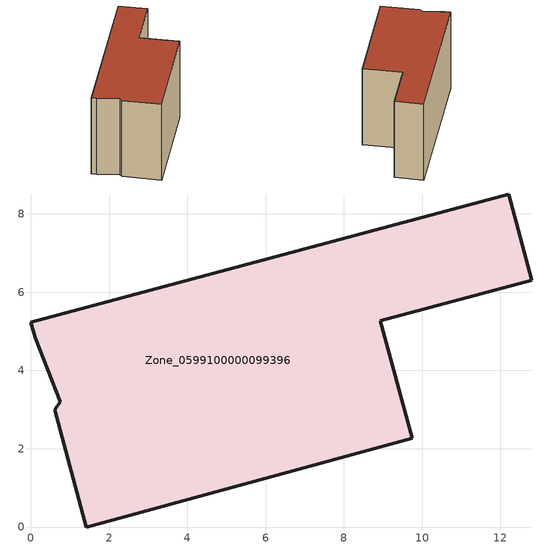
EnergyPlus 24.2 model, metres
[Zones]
Zone_0599100000099396
 floor ground (C_G): 0.11,4.83 0,5.23 12.21,8.51 12.8,6.31 8.93,5.27 9.75,2.27 1.42,0 0.61,2.99 0.75,3.2 z0
 wall outside (C_F): 1.42,0 9.75,2.27 8.93,5.27 12.8,6.31 12.21,8.51 0,5.23 0.11,4.83 0.75,3.2 0.61,2.99 1.42,0 z0:6.97
 roof outside (C_R): 0,5.23 0.11,4.83 0.75,3.2 0.61,2.99 1.42,0 9.75,2.27 8.93,5.27 12.8,6.31 12.21,8.51 z6.97
[BUILDING]
Pand.0599100000099396: North Axis=0; Terrain=City; Loads Convergence Tolerance Value=0.04; Temperature Convergence Tolerance Value=0.4; Solar Distribution=FullExterior; Maximum Number of Warmup Days=25; Minimum Number of Warmup Days=1
[Site:Location]
Rotterdam.The.Hague.AP_ZH_NLD Design_Conditions: Latitude=51.96; Longitude=4.45; Time Zone=1; Elevation=-4.5
[SITE:GROUNDTEMPERATURE:BUILDINGSURFACE]
18, 18, 18, 18, 18, 18, 18, 18, 18, 18, 18, 18
[MATERIAL] Thermal Absorptance=0.9; Solar Absorptance=0.7; Visible Absorptance=0.7
Name | Roughness | Thickness | Conductivity | Density | Specific Heat
G.TI.1975-1991 | MediumSmooth | 0.15 | 0.288461 | 540 | 1210
F.TI.1975-1991 | Rough | 0.3 | 0.230769 | 1920 | 840
R.TI.1975-1991 | MediumRough | 0.2 | 0.153846 | 1500 | 1000
[CONSTRUCTION]
C_G: G.TI.1975-1991
C_F: F.TI.1975-1991
C_R: R.TI.1975-1991
[ZONE]
Zone_0599100000099396: Type=1; Multiplier=1; Ceiling Height=Autocalculate; Volume=Autocalculate; Floor Area=autocalculate; Part of Total Floor Area=Yes
[ZONEINFILTRATION:DESIGNFLOWRATE]
Infil_Zone_0599100000099396: Zone or ZoneList or Space or SpaceList=Zone_0599100000099396; Schedule=AlwaysOn; Design Flow Rate Calculation Method=Flow/Area; Flow Rate per Floor Area=0.003; Constant Term Coefficient=1; Temperature Term Coefficient=0; Velocity Term Coefficient=0; Velocity Squared Term Coefficient=0
[HVACTEMPLATE:ZONE:IDEALLOADSAIRSYSTEM]
Zone_0599100000099396: Maximum Heating Supply Air Temperature=50; Minimum Cooling Supply Air Temperature=13; Maximum Heating Supply Air Humidity Ratio=0.0156; Minimum Cooling Supply Air Humidity Ratio=0.0077; Heating Limit=NoLimit; Cooling Limit=NoLimit; Dehumidification Control Type=ConstantSensibleHeatRatio; Cooling Sensible Heat Ratio=0.7; Dehumidification Setpoint=60; Humidification Control Type=None; Humidification Setpoint=30; Outdoor Air Method=None; Outdoor Air Flow Rate per Person=0.00944; Outdoor Air Flow Rate per Zone Floor Area=0; Outdoor Air Flow Rate per Zone=0; Demand Controlled Ventilation Type=None; Outdoor Air Economizer Type=NoEconomizer; Heat Recovery Type=None; Sensible Heat Recovery Effectiveness=0.7; Latent Heat Recovery Effectiveness=0.65
[ZONECONTROL:THERMOSTAT]
ThermostatControl_Zone_0599100000099396: Zone or ZoneList=Zone_0599100000099396; Control Type Schedule=DualSetpointControlType; Control 1=Thermostat_Zone_0599100000099396; Temperature Difference Between Cutout And Setpoint=0
[THERMOSTATSETPOINT:DUALSETPOINT]
Thermostat_Zone_0599100000099396: Heating Setpoint Temperature Schedule=HeatingSetpoint_Zone_0599100000099396; Cooling Setpoint Temperature Schedule=CoolingSetpoint_Zone_0599100000099396
[SCHEDULE:COMPACT]
HeatingSetpoint_Zone_0599100000099396: Through: 12/31, For: AllDays, Until: 24:00, 21
CoolingSetpoint_Zone_0599100000099396: Through: 12/31, For: AllDays, Until: 24:00, 24
DualSetpointControlType: Through: 12/31, For: AllDays, Until: 24:00, 4
AlwaysOn: Through: 12/31, For: AllDays, Until: 24:00, 1
